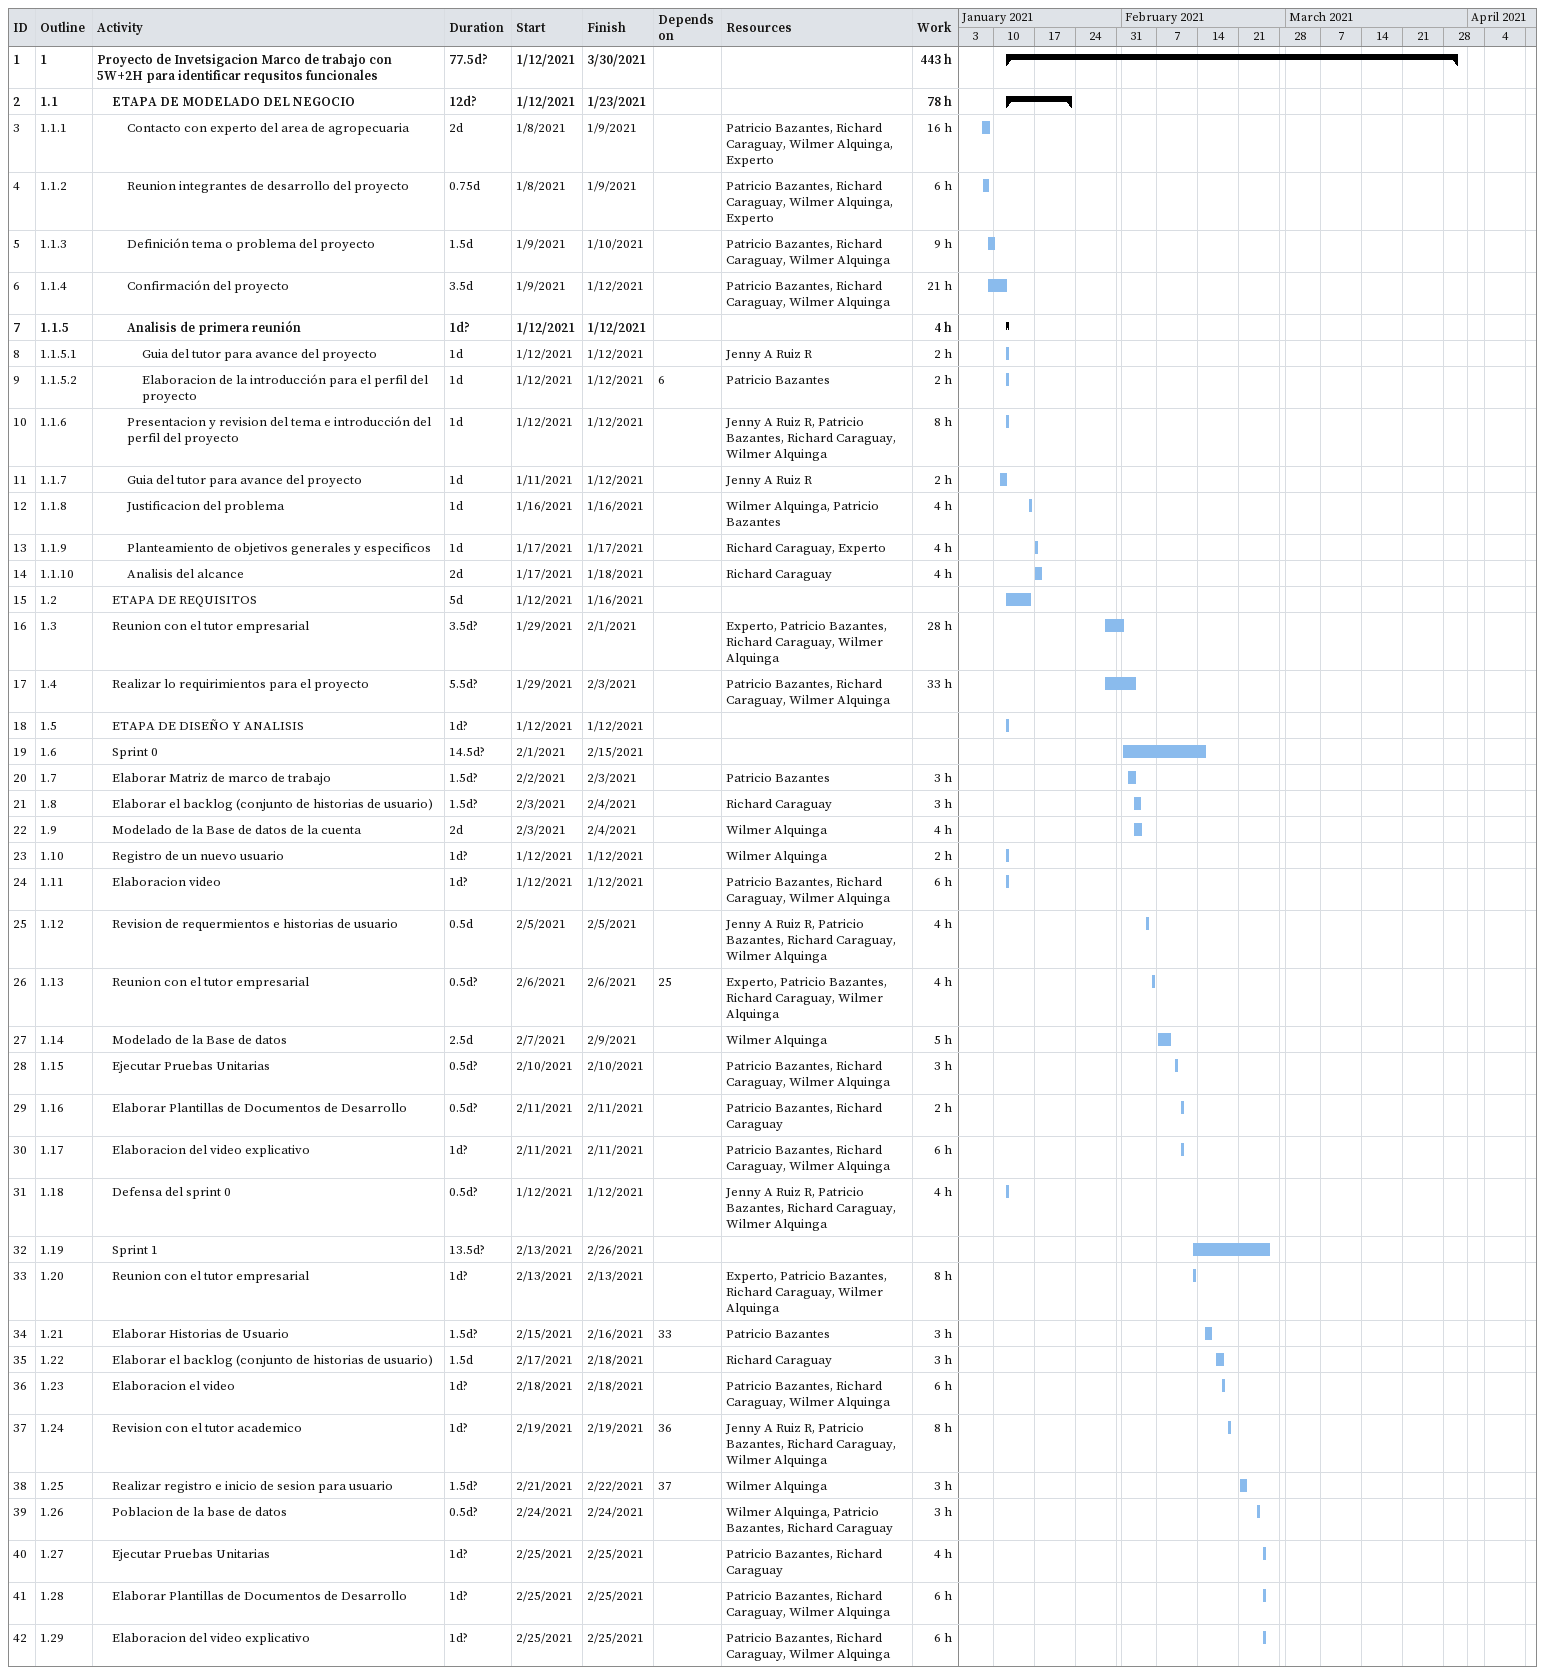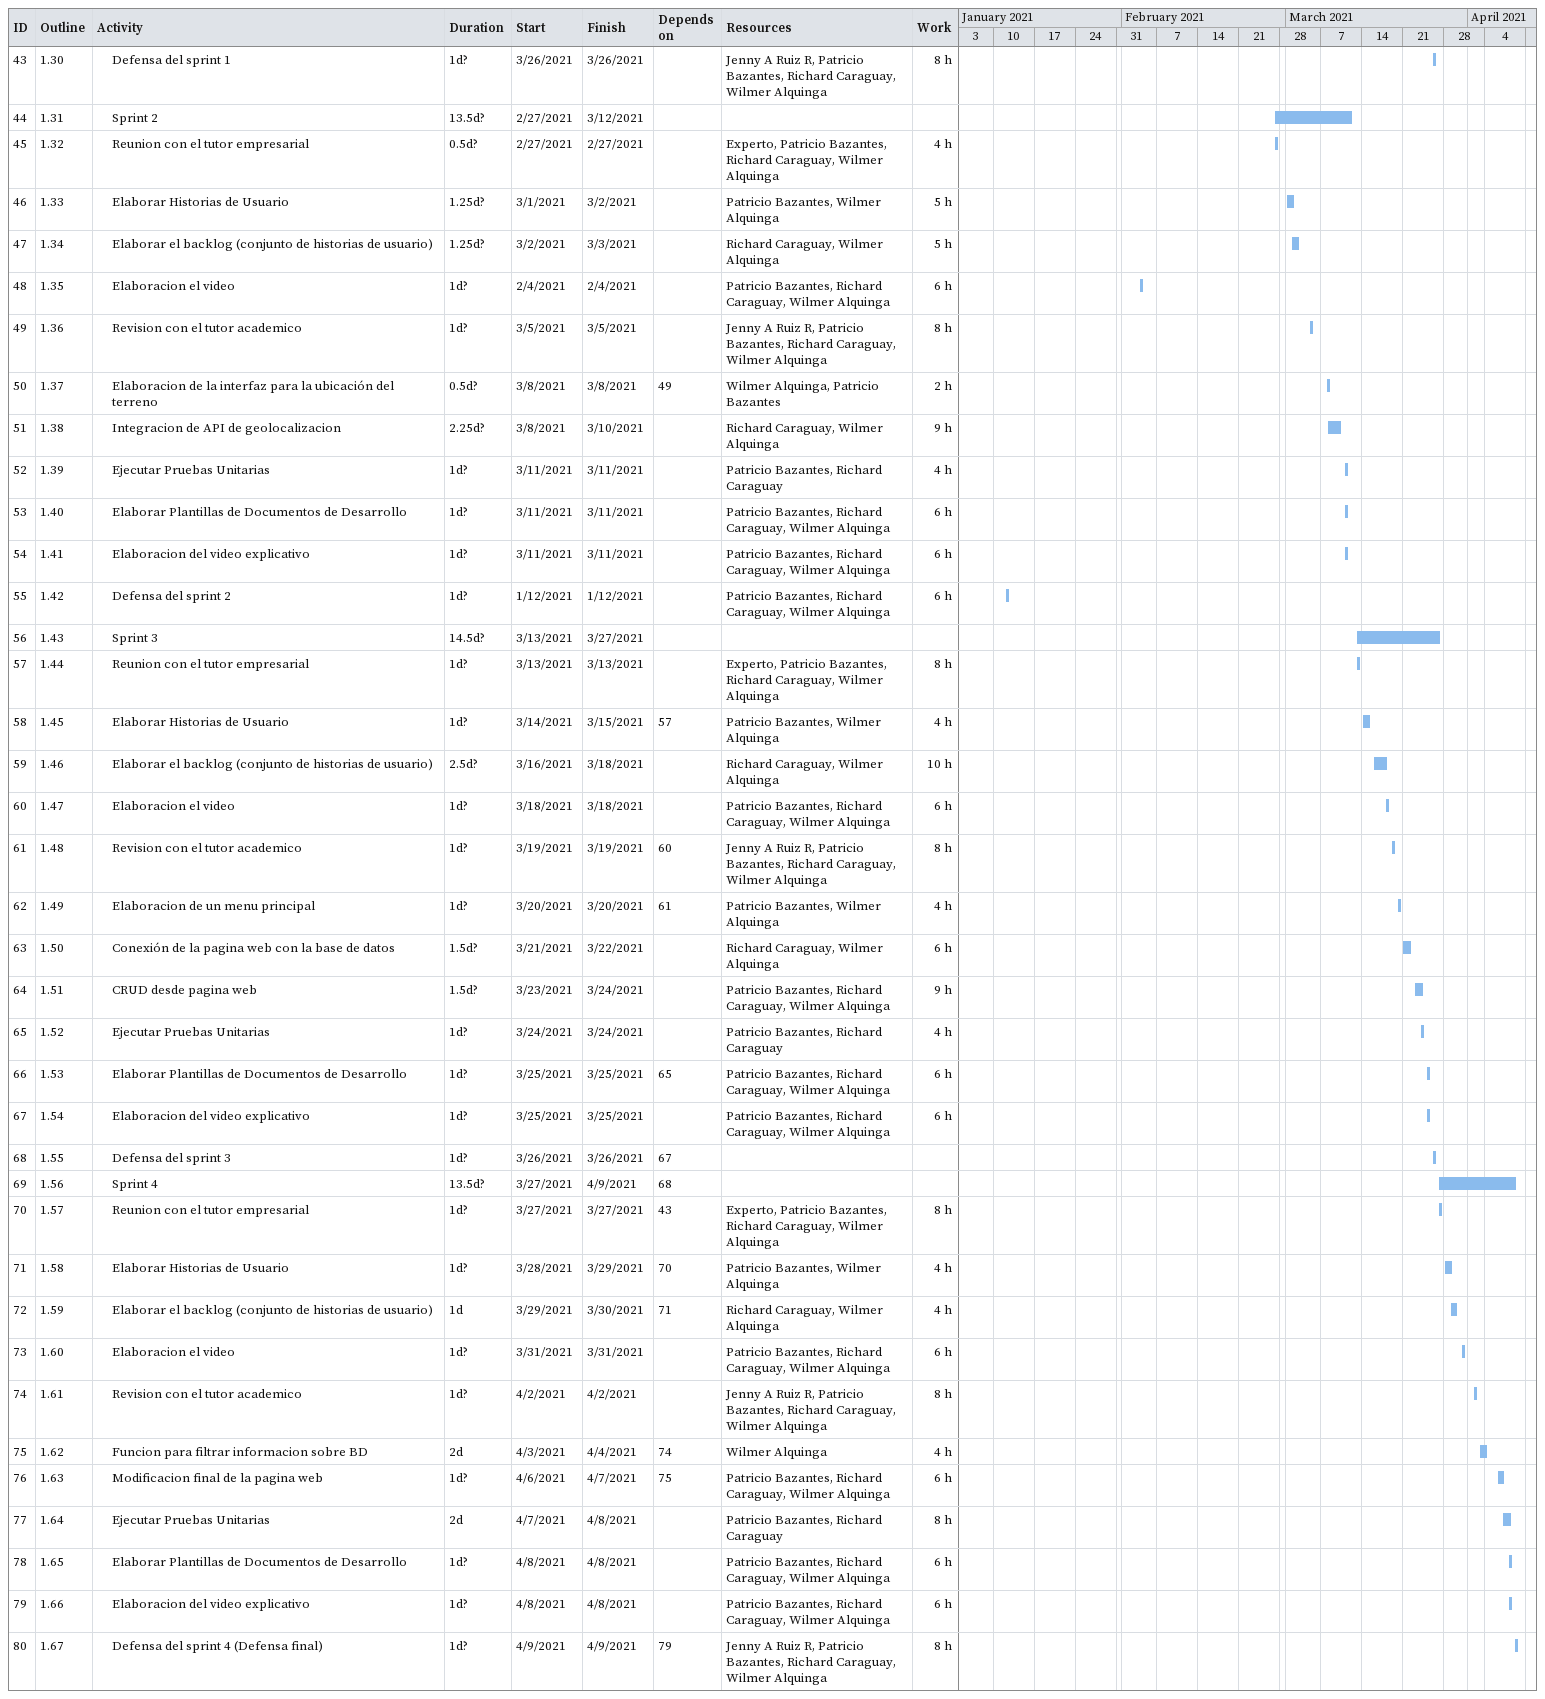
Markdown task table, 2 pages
| ID | WBS | Task | Duration | Start | Finish | Predecessors | Resources | Work (h) |
|---|---|---|---|---|---|---|---|---|
| 1 | 1 | **Proyecto de Invetsigacion Marco de trabajo con 5W+2H para identificar requsitos funcionales** | 77.5d? | 2021-01-12 | 2021-03-30 |  |  | 443 |
| 2 | 1.1 | **ETAPA DE MODELADO DEL NEGOCIO** | 12d? | 2021-01-12 | 2021-01-23 |  |  | 78 |
| 3 | 1.1.1 | Contacto con experto del area de agropecuaria | 2d | 2021-01-08 | 2021-01-09 |  | Patricio Bazantes, Richard Caraguay, Wilmer Alquinga, Experto | 16 |
| 4 | 1.1.2 | Reunion integrantes de desarrollo del proyecto | 0.75d | 2021-01-08 | 2021-01-09 |  | Patricio Bazantes, Richard Caraguay, Wilmer Alquinga, Experto | 6 |
| 5 | 1.1.3 | Definición tema o problema del proyecto | 1.5d | 2021-01-09 | 2021-01-10 |  | Patricio Bazantes, Richard Caraguay, Wilmer Alquinga | 9 |
| 6 | 1.1.4 | Confirmación del proyecto | 3.5d | 2021-01-09 | 2021-01-12 |  | Patricio Bazantes, Richard Caraguay, Wilmer Alquinga | 21 |
| 7 | 1.1.5 | **Analisis de primera reunión** | 1d? | 2021-01-12 | 2021-01-12 |  |  | 4 |
| 8 | 1.1.5.1 | Guia del tutor para avance del proyecto | 1d | 2021-01-12 | 2021-01-12 |  | Jenny A Ruiz R | 2 |
| 9 | 1.1.5.2 | Elaboracion de la introducción para el perfil del proyecto | 1d | 2021-01-12 | 2021-01-12 | 6 | Patricio Bazantes | 2 |
| 10 | 1.1.6 | Presentacion y revision del tema e introducción del perfil del proyecto | 1d | 2021-01-12 | 2021-01-12 |  | Jenny A Ruiz R, Patricio Bazantes, Richard Caraguay, Wilmer Alquinga | 8 |
| 11 | 1.1.7 | Guia del tutor para avance del proyecto | 1d | 2021-01-11 | 2021-01-12 |  | Jenny A Ruiz R | 2 |
| 12 | 1.1.8 | Justificacion del problema | 1d | 2021-01-16 | 2021-01-16 |  | Wilmer Alquinga, Patricio Bazantes | 4 |
| 13 | 1.1.9 | Planteamiento de objetivos generales y especificos | 1d | 2021-01-17 | 2021-01-17 |  | Richard Caraguay, Experto | 4 |
| 14 | 1.1.10 | Analisis del alcance | 2d | 2021-01-17 | 2021-01-18 |  | Richard Caraguay | 4 |
| 15 | 1.2 | ETAPA DE REQUISITOS | 5d | 2021-01-12 | 2021-01-16 |  |  |  |
| 16 | 1.3 | Reunion con el tutor empresarial | 3.5d? | 2021-01-29 | 2021-02-01 |  | Experto, Patricio Bazantes, Richard Caraguay, Wilmer Alquinga | 28 |
| 17 | 1.4 | Realizar lo requirimientos para el proyecto | 5.5d? | 2021-01-29 | 2021-02-03 |  | Patricio Bazantes, Richard Caraguay, Wilmer Alquinga | 33 |
| 18 | 1.5 | ETAPA DE DISEÑO Y ANALISIS | 1d? | 2021-01-12 | 2021-01-12 |  |  |  |
| 19 | 1.6 | Sprint 0 | 14.5d? | 2021-02-01 | 2021-02-15 |  |  |  |
| 20 | 1.7 | Elaborar Matriz de marco de trabajo | 1.5d? | 2021-02-02 | 2021-02-03 |  | Patricio Bazantes | 3 |
| 21 | 1.8 | Elaborar el backlog (conjunto de historias de usuario) | 1.5d? | 2021-02-03 | 2021-02-04 |  | Richard Caraguay | 3 |
| 22 | 1.9 | Modelado de la Base de datos de la cuenta | 2d | 2021-02-03 | 2021-02-04 |  | Wilmer Alquinga | 4 |
| 23 | 1.10 | Registro de un nuevo usuario | 1d? | 2021-01-12 | 2021-01-12 |  | Wilmer Alquinga | 2 |
| 24 | 1.11 | Elaboracion video | 1d? | 2021-01-12 | 2021-01-12 |  | Patricio Bazantes, Richard Caraguay, Wilmer Alquinga | 6 |
| 25 | 1.12 | Revision de requermientos e historias de usuario | 0.5d | 2021-02-05 | 2021-02-05 |  | Jenny A Ruiz R, Patricio Bazantes, Richard Caraguay, Wilmer Alquinga | 4 |
| 26 | 1.13 | Reunion con el tutor empresarial | 0.5d? | 2021-02-06 | 2021-02-06 | 25 | Experto, Patricio Bazantes, Richard Caraguay, Wilmer Alquinga | 4 |
| 27 | 1.14 | Modelado de la Base de datos | 2.5d | 2021-02-07 | 2021-02-09 |  | Wilmer Alquinga | 5 |
| 28 | 1.15 | Ejecutar Pruebas Unitarias | 0.5d? | 2021-02-10 | 2021-02-10 |  | Patricio Bazantes, Richard Caraguay, Wilmer Alquinga | 3 |
| 29 | 1.16 | Elaborar Plantillas de Documentos de Desarrollo | 0.5d? | 2021-02-11 | 2021-02-11 |  | Patricio Bazantes, Richard Caraguay | 2 |
| 30 | 1.17 | Elaboracion del video explicativo | 1d? | 2021-02-11 | 2021-02-11 |  | Patricio Bazantes, Richard Caraguay, Wilmer Alquinga | 6 |
| 31 | 1.18 | Defensa del sprint 0 | 0.5d? | 2021-01-12 | 2021-01-12 |  | Jenny A Ruiz R, Patricio Bazantes, Richard Caraguay, Wilmer Alquinga | 4 |
| 32 | 1.19 | Sprint 1 | 13.5d? | 2021-02-13 | 2021-02-26 |  |  |  |
| 33 | 1.20 | Reunion con el tutor empresarial | 1d? | 2021-02-13 | 2021-02-13 |  | Experto, Patricio Bazantes, Richard Caraguay, Wilmer Alquinga | 8 |
| 34 | 1.21 | Elaborar Historias de Usuario | 1.5d? | 2021-02-15 | 2021-02-16 | 33 | Patricio Bazantes | 3 |
| 35 | 1.22 | Elaborar el backlog (conjunto de historias de usuario) | 1.5d | 2021-02-17 | 2021-02-18 |  | Richard Caraguay | 3 |
| 36 | 1.23 | Elaboracion el video | 1d? | 2021-02-18 | 2021-02-18 |  | Patricio Bazantes, Richard Caraguay, Wilmer Alquinga | 6 |
| 37 | 1.24 | Revision con el tutor academico | 1d? | 2021-02-19 | 2021-02-19 | 36 | Jenny A Ruiz R, Patricio Bazantes, Richard Caraguay, Wilmer Alquinga | 8 |
| 38 | 1.25 | Realizar registro e inicio de sesion para usuario | 1.5d? | 2021-02-21 | 2021-02-22 | 37 | Wilmer Alquinga | 3 |
| 39 | 1.26 | Poblacion de la base de datos | 0.5d? | 2021-02-24 | 2021-02-24 |  | Wilmer Alquinga, Patricio Bazantes, Richard Caraguay | 3 |
| 40 | 1.27 | Ejecutar Pruebas Unitarias | 1d? | 2021-02-25 | 2021-02-25 |  | Patricio Bazantes, Richard Caraguay | 4 |
| 41 | 1.28 | Elaborar Plantillas de Documentos de Desarrollo | 1d? | 2021-02-25 | 2021-02-25 |  | Patricio Bazantes, Richard Caraguay, Wilmer Alquinga | 6 |
| 42 | 1.29 | Elaboracion del video explicativo | 1d? | 2021-02-25 | 2021-02-25 |  | Patricio Bazantes, Richard Caraguay, Wilmer Alquinga | 6 |
| 43 | 1.30 | Defensa del sprint 1 | 1d? | 2021-03-26 | 2021-03-26 |  | Jenny A Ruiz R, Patricio Bazantes, Richard Caraguay, Wilmer Alquinga | 8 |
| 44 | 1.31 | Sprint 2 | 13.5d? | 2021-02-27 | 2021-03-12 |  |  |  |
| 45 | 1.32 | Reunion con el tutor empresarial | 0.5d? | 2021-02-27 | 2021-02-27 |  | Experto, Patricio Bazantes, Richard Caraguay, Wilmer Alquinga | 4 |
| 46 | 1.33 | Elaborar Historias de Usuario | 1.25d? | 2021-03-01 | 2021-03-02 |  | Patricio Bazantes, Wilmer Alquinga | 5 |
| 47 | 1.34 | Elaborar el backlog (conjunto de historias de usuario) | 1.25d? | 2021-03-02 | 2021-03-03 |  | Richard Caraguay, Wilmer Alquinga | 5 |
| 48 | 1.35 | Elaboracion el video | 1d? | 2021-02-04 | 2021-02-04 |  | Patricio Bazantes, Richard Caraguay, Wilmer Alquinga | 6 |
| 49 | 1.36 | Revision con el tutor academico | 1d? | 2021-03-05 | 2021-03-05 |  | Jenny A Ruiz R, Patricio Bazantes, Richard Caraguay, Wilmer Alquinga | 8 |
| 50 | 1.37 | Elaboracion de la interfaz para la ubicación del terreno | 0.5d? | 2021-03-08 | 2021-03-08 | 49 | Wilmer Alquinga, Patricio Bazantes | 2 |
| 51 | 1.38 | Integracion de API de geolocalizacion | 2.25d? | 2021-03-08 | 2021-03-10 |  | Richard Caraguay, Wilmer Alquinga | 9 |
| 52 | 1.39 | Ejecutar Pruebas Unitarias | 1d? | 2021-03-11 | 2021-03-11 |  | Patricio Bazantes, Richard Caraguay | 4 |
| 53 | 1.40 | Elaborar Plantillas de Documentos de Desarrollo | 1d? | 2021-03-11 | 2021-03-11 |  | Patricio Bazantes, Richard Caraguay, Wilmer Alquinga | 6 |
| 54 | 1.41 | Elaboracion del video explicativo | 1d? | 2021-03-11 | 2021-03-11 |  | Patricio Bazantes, Richard Caraguay, Wilmer Alquinga | 6 |
| 55 | 1.42 | Defensa del sprint 2 | 1d? | 2021-01-12 | 2021-01-12 |  | Patricio Bazantes, Richard Caraguay, Wilmer Alquinga | 6 |
| 56 | 1.43 | Sprint 3 | 14.5d? | 2021-03-13 | 2021-03-27 |  |  |  |
| 57 | 1.44 | Reunion con el tutor empresarial | 1d? | 2021-03-13 | 2021-03-13 |  | Experto, Patricio Bazantes, Richard Caraguay, Wilmer Alquinga | 8 |
| 58 | 1.45 | Elaborar Historias de Usuario | 1d? | 2021-03-14 | 2021-03-15 | 57 | Patricio Bazantes, Wilmer Alquinga | 4 |
| 59 | 1.46 | Elaborar el backlog (conjunto de historias de usuario) | 2.5d? | 2021-03-16 | 2021-03-18 |  | Richard Caraguay, Wilmer Alquinga | 10 |
| 60 | 1.47 | Elaboracion el video | 1d? | 2021-03-18 | 2021-03-18 |  | Patricio Bazantes, Richard Caraguay, Wilmer Alquinga | 6 |
| 61 | 1.48 | Revision con el tutor academico | 1d? | 2021-03-19 | 2021-03-19 | 60 | Jenny A Ruiz R, Patricio Bazantes, Richard Caraguay, Wilmer Alquinga | 8 |
| 62 | 1.49 | Elaboracion de un menu principal | 1d? | 2021-03-20 | 2021-03-20 | 61 | Patricio Bazantes, Wilmer Alquinga | 4 |
| 63 | 1.50 | Conexión de la pagina web con la base de datos | 1.5d? | 2021-03-21 | 2021-03-22 |  | Richard Caraguay, Wilmer Alquinga | 6 |
| 64 | 1.51 | CRUD desde pagina web | 1.5d? | 2021-03-23 | 2021-03-24 |  | Patricio Bazantes, Richard Caraguay, Wilmer Alquinga | 9 |
| 65 | 1.52 | Ejecutar Pruebas Unitarias | 1d? | 2021-03-24 | 2021-03-24 |  | Patricio Bazantes, Richard Caraguay | 4 |
| 66 | 1.53 | Elaborar Plantillas de Documentos de Desarrollo | 1d? | 2021-03-25 | 2021-03-25 | 65 | Patricio Bazantes, Richard Caraguay, Wilmer Alquinga | 6 |
| 67 | 1.54 | Elaboracion del video explicativo | 1d? | 2021-03-25 | 2021-03-25 |  | Patricio Bazantes, Richard Caraguay, Wilmer Alquinga | 6 |
| 68 | 1.55 | Defensa del sprint 3 | 1d? | 2021-03-26 | 2021-03-26 | 67 |  |  |
| 69 | 1.56 | Sprint 4 | 13.5d? | 2021-03-27 | 2021-04-09 | 68 |  |  |
| 70 | 1.57 | Reunion con el tutor empresarial | 1d? | 2021-03-27 | 2021-03-27 | 43 | Experto, Patricio Bazantes, Richard Caraguay, Wilmer Alquinga | 8 |
| 71 | 1.58 | Elaborar Historias de Usuario | 1d? | 2021-03-28 | 2021-03-29 | 70 | Patricio Bazantes, Wilmer Alquinga | 4 |
| 72 | 1.59 | Elaborar el backlog (conjunto de historias de usuario) | 1d | 2021-03-29 | 2021-03-30 | 71 | Richard Caraguay, Wilmer Alquinga | 4 |
| 73 | 1.60 | Elaboracion el video | 1d? | 2021-03-31 | 2021-03-31 |  | Patricio Bazantes, Richard Caraguay, Wilmer Alquinga | 6 |
| 74 | 1.61 | Revision con el tutor academico | 1d? | 2021-04-02 | 2021-04-02 |  | Jenny A Ruiz R, Patricio Bazantes, Richard Caraguay, Wilmer Alquinga | 8 |
| 75 | 1.62 | Funcion para filtrar informacion sobre BD | 2d | 2021-04-03 | 2021-04-04 | 74 | Wilmer Alquinga | 4 |
| 76 | 1.63 | Modificacion final de la pagina web | 1d? | 2021-04-06 | 2021-04-07 | 75 | Patricio Bazantes, Richard Caraguay, Wilmer Alquinga | 6 |
| 77 | 1.64 | Ejecutar Pruebas Unitarias | 2d | 2021-04-07 | 2021-04-08 |  | Patricio Bazantes, Richard Caraguay | 8 |
| 78 | 1.65 | Elaborar Plantillas de Documentos de Desarrollo | 1d? | 2021-04-08 | 2021-04-08 |  | Patricio Bazantes, Richard Caraguay, Wilmer Alquinga | 6 |
| 79 | 1.66 | Elaboracion del video explicativo | 1d? | 2021-04-08 | 2021-04-08 |  | Patricio Bazantes, Richard Caraguay, Wilmer Alquinga | 6 |
| 80 | 1.67 | Defensa del sprint 4 (Defensa final) | 1d? | 2021-04-09 | 2021-04-09 | 79 | Jenny A Ruiz R, Patricio Bazantes, Richard Caraguay, Wilmer Alquinga | 8 |
